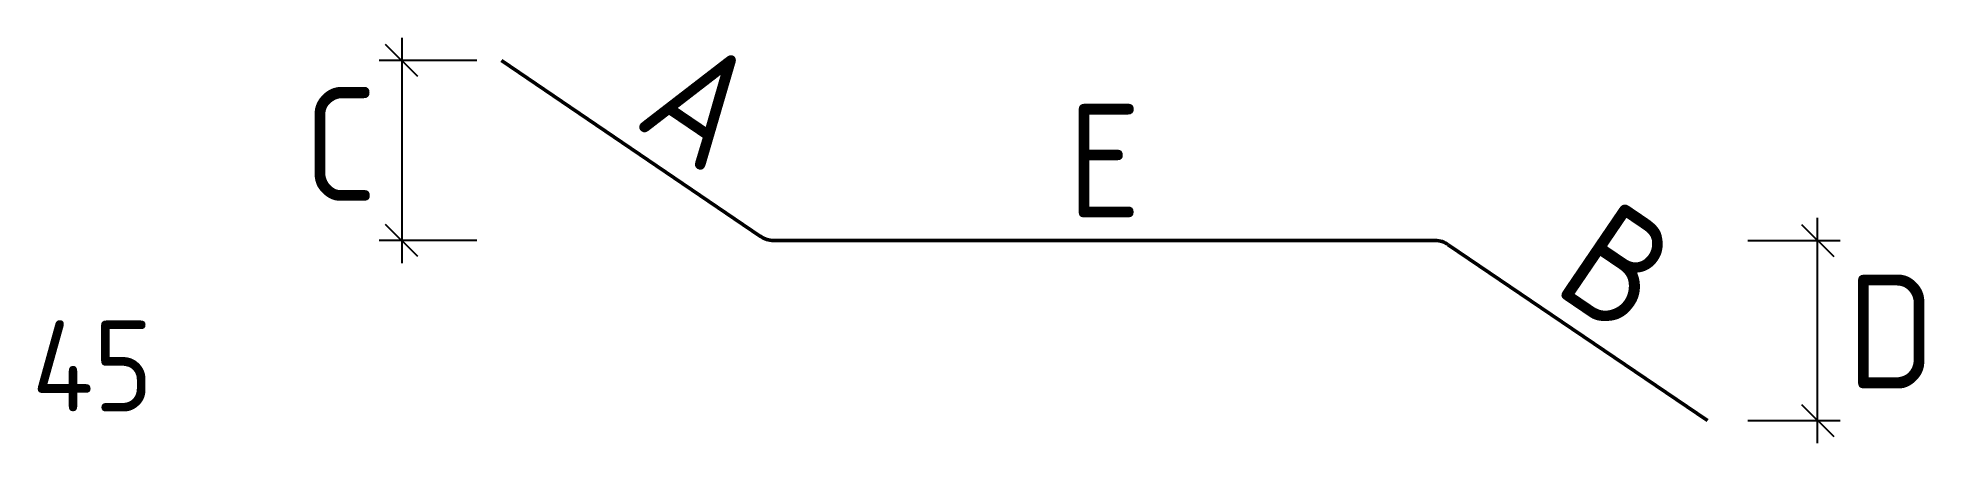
# Model space of a CAD drawing. Extents: x 238211 to 238626, y -41565 to -41476.
import ezdxf
from ezdxf.enums import TextEntityAlignment as Align

# ---------------------------------------------------------------- set-up
doc = ezdxf.new("R2010")
doc.units = 0
doc.layers.add('posedit.mtr.bar', color=7, linetype='Continuous', lineweight=50)
doc.layers.add('posedit.mtr.hidden', color=144, linetype='Continuous', plot=False)
doc.layers.add('posedit.mtr.lenght', color=183, linetype='Continuous')
doc.layers.add('posedit.mtr.text', color=3, linetype='Continuous')
doc.styles.add('posedit.ISOCPEUR', font='isocpeur.ttf', dxfattribs={"width": 0.9})

msp = doc.modelspace()

# ---------------------------------------------------------------- linework, layer by layer
at = {"layer": 'posedit.mtr.bar'}
for p, q in [((238313.31, -41481.27), (238370.22, -41519.94)), ((238518.42, -41520.85), (238373.11, -41520.85)), ((238521.3, -41521.77), (238578.22, -41560.43))]:
    msp.add_line(p, q, dxfattribs=at)
for centre, start, end in [((238373.11, -41515.85), 234.8056, 270), ((238518.42, -41525.85), 54.8056, 90)]:
    msp.add_arc(centre, 5, start, end, dxfattribs=at)
at = {"layer": 'posedit.mtr.lenght'}
for p, q in [((238291.44, -41476.27), (238291.44, -41525.85)), ((238294.97, -41484.81), (238287.9, -41477.74)), ((238307.93, -41481.27), (238286.44, -41481.27)), ((238294.97, -41524.39), (238287.9, -41517.32)), ((238598.87, -41517.32), (238605.94, -41524.39)), ((238602.4, -41565.43), (238602.4, -41515.85)), ((238307.93, -41520.85), (238286.44, -41520.85)), ((238587.1, -41520.85), (238607.4, -41520.85)), ((238598.87, -41556.9), (238605.94, -41563.97)), ((238587.1, -41560.43), (238607.4, -41560.43))]:
    msp.add_line(p, q, dxfattribs=at)

# ---------------------------------------------------------------- texts
at = {"layer": 'posedit.mtr.hidden', "color": 144, "style": 'posedit.ISOCPEUR', "width": 0.9}
msp.add_text('45', height=20, dxfattribs=at).set_placement((238210.2, -41558.43))
at = {"layer": 'posedit.mtr.text', "style": 'posedit.ISOCPEUR', "width": 0.9}
for tag, p in [('A', (238357.27, -41490.61)), ('B', (238558.67, -41526.81))]:
    msp.add_attdef(tag, text='', height=25, rotation=325.8084, dxfattribs=at).set_placement(p, align=Align.MIDDLE_CENTER)
msp.add_attdef('C', text='', height=25, dxfattribs=at).set_placement((238286.03, -41499.66), align=Align.MIDDLE_RIGHT)
msp.add_attdef('E', text='', height=25, dxfattribs=at).set_placement((238445.76, -41503.35), align=Align.MIDDLE_CENTER)
msp.add_attdef('D', text='', height=25, dxfattribs=at).set_placement((238608.86, -41540.85), align=Align.MIDDLE_LEFT)

doc.saveas('drawing.dxf')
